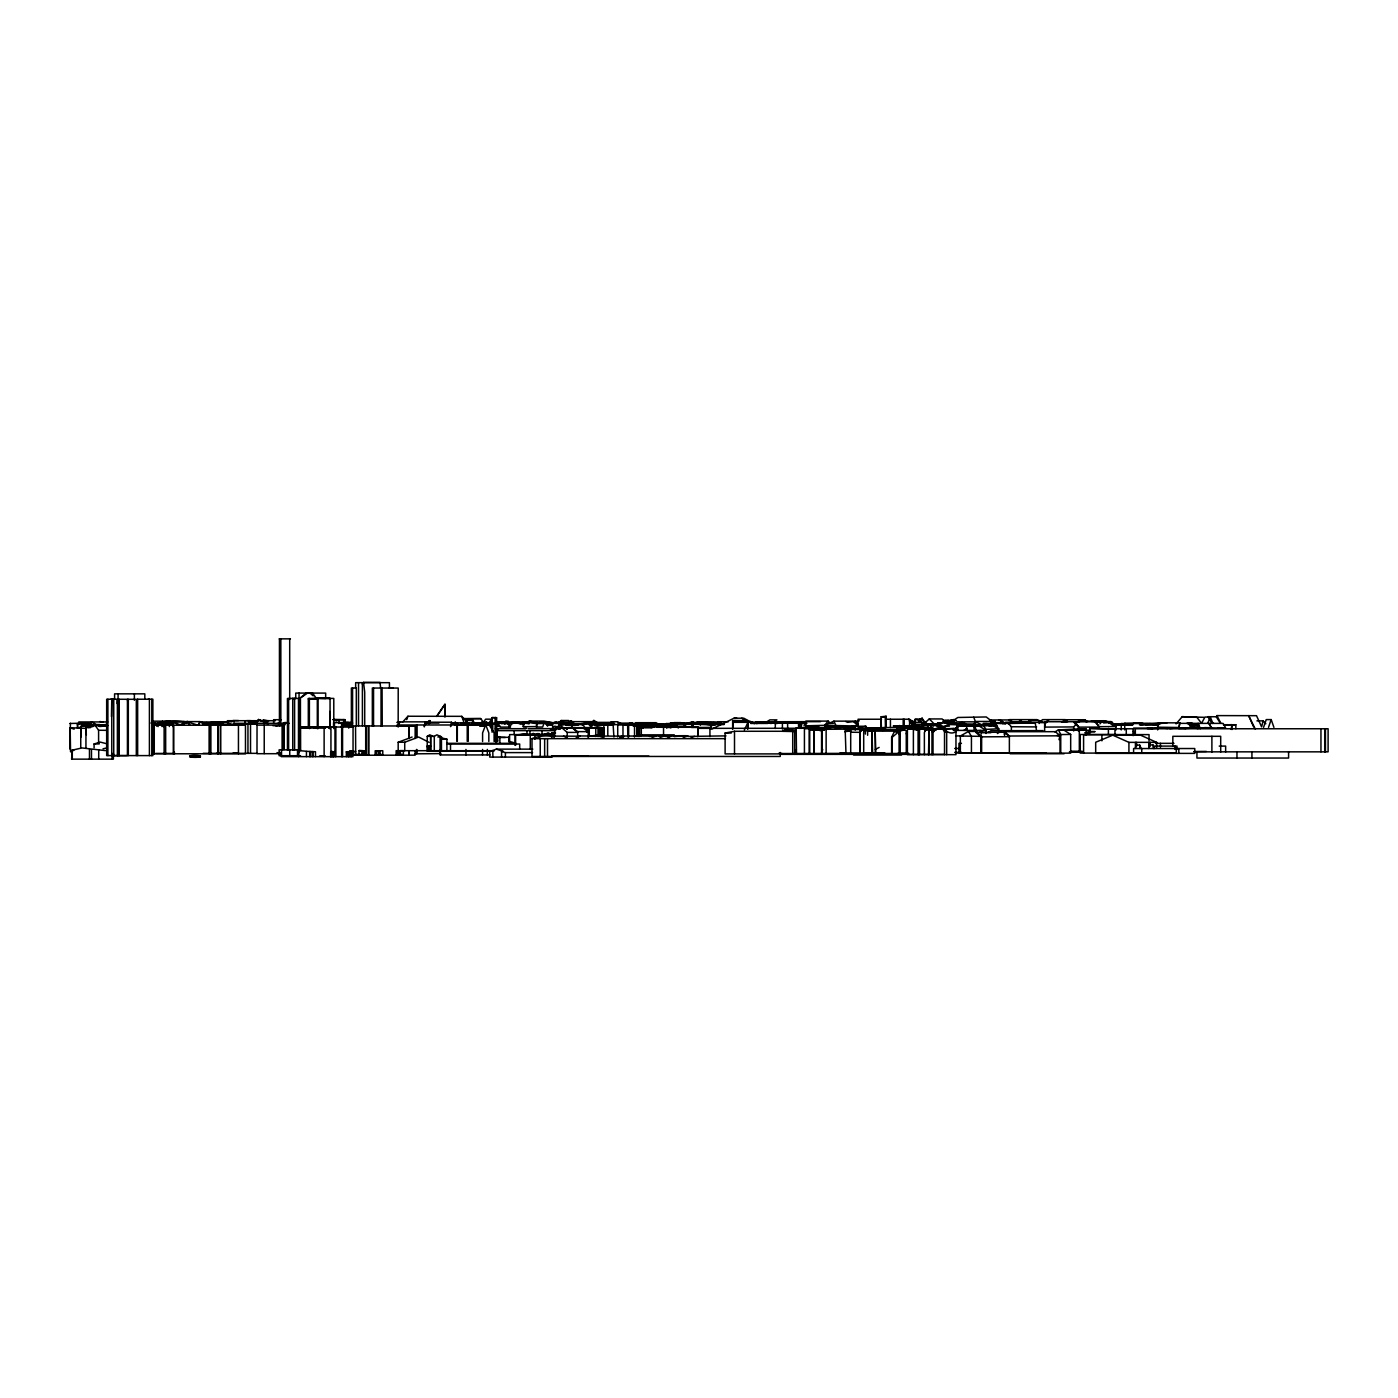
<?xml version="1.0" encoding="UTF-8"?>
<svg xmlns="http://www.w3.org/2000/svg" width="1398" height="1398" viewBox="0 0 1398 1398"><rect width="100%" height="100%" fill="white"/><g stroke="black" fill="none" stroke-linecap="round" stroke-linejoin="round"><path stroke-width="1.5" d="M594.01 727.607L597.383 726.68L603.814 728.061L603.831 736.589L603.849 724.95L590.043 724.898L606.103 723.081L613.11 724.618L633.469 724.566L624.591 724.723M613.914 737.008L613.11 724.618M787.581 722.539L787.651 728.358M885.843 727.537L885.913 719.236L885.913 727.537M886.227 719.236L886.14 727.537L886.227 716.3L885.126 716.44A9.681 1.153 -11.7 0 1 884.078 716.458L881.107 716.807L881.107 729.599M111.473 716.597L111.77 699.28L111.77 755.602M924.375 754.658L924.375 732.465L926.07 729.406L931.977 730.14L931.959 754.658M946.988 729.197L940.103 724.601L933.567 725.492M117.17 703.613L117.38 699.28L106.667 699.245L106.667 755.602L152.871 755.602L152.871 699.227L137.301 699.227M1198.733 726.156L1194.399 727.484L1194.643 724.147L1198.453 723.465L1200.27 728.673M552.629 724.723L547.597 724.688L547.597 726.156L545.936 723.185L543.962 723.448L542.669 726.995L536.465 727.03L536.849 722.399L522.625 722.382L529.021 723.587M1194.678 724.181L1194.399 725.894C1187.618 727.974 1188.754 721.927 1194.696 724.059C1196.601 725.143 1193.21 723.657 1194.399 727.484M924.899 731.241L926.07 729.406M926.961 727.537L929.53 724.671L938.687 726.121L940.103 724.601M536.465 727.03L536.902 723.448L545.936 723.185M795.182 749.59L794.693 753.539L794.693 731.818L796.178 728.148L806.157 728.166M1178.986 728.218L1179.632 723.36L1223.093 723.395L1225.574 727.711M658.58 725.23L656.344 723.762L667.248 724.741L666.776 728.148L666.776 725.352M826.987 727.921L828.682 727.327M424.293 726.908L425.202 722.224L451.379 722.224L453.966 723.884M451.379 722.224L450.54 726.611L452.061 722.888L482.607 722.888L490.715 724.741M929.74 725.003L917.665 726.943L917.14 724.636L932.623 724.671M261.304 720.774L258.543 719.498L255.799 723.517L258.647 719.498L268.416 724.007L263.278 721.665M942.671 726.75L949.679 724.548L976.783 725.405M398.168 727.047L399.269 722.277M1231.044 729.197L1231.935 725.265L1235.849 724.741L1235.849 728.742M906.306 733.845L906.708 732.237L906.708 753.47L863.702 753.47L863.702 729.739M424.293 726.313L425.429 721.857L429.099 723.64L429.902 720.599L429.902 723.063M915.043 719.184L915.043 721.298L915.043 719.62L916.861 718.904L921.02 719.428M1058.985 739.682L1060.016 735.82L1055.385 731.678L1004.568 731.678L1009.373 736.012L1060.016 735.82L1060.016 753.138M657.147 725.073L657.532 723.64L656.256 723.727L656.658 724.828M536.465 726.593L523.271 726.715L524.495 722.399M822.688 749.433L821.552 753.365L821.605 727.921M933.27 726.034L933.672 724.671M471.65 724.461L472.996 720.442L466.792 720.442L465.814 723.325M1268.51 727.379L1271.184 719.586L1266.239 719.586L1263.565 727.344M691.853 727.467L693.688 724.147L715.304 724.793L712.194 724.147L711.058 727.414L691.853 727.467L691.853 724.339L685.754 724.286L683.185 727.047M1043.03 730.63L990.92 730.682L988.788 732.133M406.731 719.655L407.936 716.248L461.794 716.335L468.138 723.378M1256.924 720.879L1263.128 720.879L1261.608 726.873L1256.505 715.689L1216.959 715.601L1216.33 716.877L1219.965 722.626M209.84 723.832L210.277 722.626L218.245 722.556M897.97 727.781L903.265 727.764M494.106 741.499L494.106 732.919L489.143 724.793L485.7 724.723L482.59 732.919L482.59 741.499M263.086 720.704L268.626 720.704M198.533 725.178L199.739 722.137L217.948 722.329M1207.837 723.081L1210.284 717.052L1204.954 717.052L1201.581 723.273L1196.863 717.314L1182.236 716.667L1176.085 723.902M485.333 725.02L486.609 721.997L481.751 721.892M804.532 724.269L805.877 721.106L828.193 721.106L830.587 723.413M198.533 725.108L200.036 721.613L203.409 723.308M504.643 723.989L505.884 721.281L508.225 721.211L508.225 724.216M82.08 725.579L80.752 728.306L81.241 736.868M1255.387 729.214L1248.624 715.601L1253.604 726.873M744.313 730.018L748.07 722.329M891.627 753.47L891.627 737.183L894.213 731.94L898.477 731.94L900.207 736.344M1066.814 719.743L1085.302 719.743L1083.765 720.844M923.239 720.879L922.138 717.821L919.185 720.879L921.02 720.879L915.533 719.428M86.344 734.789L85.942 728.375L87.462 725.579L88.301 727.554L90.276 727.711M693.425 724.601L691.853 724.339M362.397 684.391L363.567 682.381L380.029 682.381L380.64 688.043M289.019 723.465L285.804 722.626L284.843 724.286L284.843 722.626M179.643 725.125L181.443 725.125M860.137 732.342L861.902 729.529L865.117 729.826M854.894 728.166L857.184 724.548L853.549 728.236M679.83 736.064L674.151 736.554M687.711 736.414L725.999 735.89M671.547 736.064L668.017 737.567M436.753 716.458L445.053 704.243L445.053 716.667M488.129 724.181L491.572 719.166L485.648 719.166L482.45 723.762M436.7 716.143L444.896 704.277L444.896 716.912M202.867 723.972L206.887 722.556M1089.916 731.329L1089.007 731.626L1094.826 731.626L1089.706 731.626L1089.706 728.428L1114.975 729.04L1114.975 735.47M859.77 752.928L859.77 732.342L861.745 729.739M824.645 729.948L824.645 725.282L828.193 721.106M1099.946 723.919L1102.043 721.333L1090.982 721.333M427.858 723.063L429.902 720.599M508.855 727.414L513.153 722.434L529.318 723.587M426.442 723.64L429.099 720.599M402.799 721.927L407.936 716.248M974.109 723.64L976.119 721.455L995.114 721.455L995.935 723.972M993.087 723.657L995.114 721.455M1044.918 723.78L1048.797 719.62L1045.791 722.539L1039.168 722.521L1039.168 723.535M946.673 754.658L946.673 732.045L944.506 728.603L934.283 729.109L931.959 731.591L933.829 731.731M1073.681 726.925L1075.726 724.758L1073.647 721.735L1045.529 721.735L1044.638 727.1L1073.681 726.925L1073.681 731.014M566.644 729.337L568.2 727.694L572.149 727.659L577.671 731.626L588.191 731.661L588.191 737.707M79.249 728.043L81.626 725.579L92.198 725.579M209.123 723.832L210.277 722.626M620.135 737.41L623.77 736.012L655.819 736.152L649.528 736.501M711.932 729.074L734.02 718.222L743.806 718.188L753.12 723.343M526.994 723.238L529.195 721.106L543.944 721.106L554.831 723.203L556.159 722.119L573.652 722.137L570.943 723.343L554.622 723.343L554.831 722.294L552.35 723.203M558.414 723.115L561.175 720.512L568.567 720.512L574.997 725.178M824.138 728.026L826.847 726.873L827.808 727.851M1147.531 728.445L1152.406 728.445L1146.919 728.445M924.812 722.993L929.268 718.939L942.13 718.939L946.498 723.36M588.191 731.661L582.616 727.659L557.802 727.781L554.622 730.682L554.622 736.606M566.644 729.232L568.235 727.781L572.464 727.939L577.671 732.395L567.204 732.395L562.013 727.939L557.802 727.781M336.638 720.302L339.277 720.302M307.56 693.041L299.05 698.983L306.197 693.041L312.54 693.006L316.42 698.528L315.092 698.581M1197.352 724.181L1188.999 723.448L1196.636 724.531M891.959 753.47L891.959 737.462L898.477 731.94M1039.168 722.521L1042.593 719.638L1065.119 719.62L1067.757 721.683M77.729 728.271L77.502 724.112L85.54 724.147L86.903 722.993L88.458 726.383M654.421 726.89L656.745 724.933L672.508 724.391M796.039 730.263L784.994 729.319L782.478 731.294L794.693 731.538M501.707 723.745L504.119 721.857M1062.532 721.63L1065.119 719.62M589.467 723.657L593.87 720.442L598.746 723.482M570.594 728.061L572.236 726.89M975.787 726.191L996.704 725.387L998.871 729.406M992.231 721.56L986.237 716.964L957.892 717.471L947.896 723.919M338.596 723.482L339.871 722.609M486.294 726.226L479.724 726.261M997.368 733.548L1001.65 730.647M662.53 724.793L668.891 724.356L671.32 722.818M822.076 728.585L821.133 729.074M963.729 730.403L966.962 728.865L966.07 724.339M964.62 730.403L966.962 728.865M822.094 728.568L826.585 728.463M919.797 728.026L924.393 725.038M953.209 729.319L957.647 727.065L957.385 724.95L958.102 730.403M911.776 728.096L917.14 724.636M954.205 729.284L957.647 727.065M774.09 721.63L776.904 719.865L769.896 719.865L765.737 722.486M283.043 729.144L282.746 723.308L285.804 722.626M328.967 698.353L330.05 698.511L326.887 697.934M822.024 729.424L825.187 727.502L845.108 727.502L845.965 753.365L782.478 753.539M1054.913 731.993L1058.408 729.843L1086.263 729.109L1086.263 735.156M809.739 753.365L809.739 730.175L811.731 728.952L813.811 730.193M430.654 750.988L430.654 736.362L434.289 736.362L436.875 734.806L441.453 736.868L441.453 750.988M427.229 746.812L427.229 736.362L429.798 734.806L433.048 736.344M589.309 723.185L591.948 721.648L570.209 721.648M981.641 753.138L981.641 736.379L976.049 731.434L968.499 731.434L960.356 736.012L960.356 753.138L1070.676 753.138L1070.676 734.439L1063.511 729.843M536.308 734.666L538.335 733.548L540.432 734.649M578.335 724.566L587.999 722.416L595.146 722.416L597.523 725.597M535.032 734.824L537.374 733.548L539.488 734.649M154.916 725.23L158.114 723.535M875.305 749.433L879.15 747.423M645.684 724.968L643.202 726.261L643.202 724.828L634.308 726.016M206.292 725.143L211.954 722.242L226.563 722.207L231.264 724.618M530.925 734.527L533.285 733.338L535.556 734.527M552.874 727.012L561.035 726.051L563.848 727.956M623.613 736.169L580.013 735.96L576.116 737.829M578.947 736.484L580.013 735.96M660.974 724.985L658.248 724.042L667.982 724.776L648.445 724.286L643.063 725.981L646.575 726.278L645.422 725.02L645.561 726.558M327.045 726.943L324.126 728.148L300.605 727.921L313.309 726.96M833.924 721.141L824.645 725.282L858.162 726.051L853.164 721.141L833.924 721.141L836.109 725.946M944.349 729.197L953.943 728.533L955.97 731.783L955.97 754.658L907.407 754.658L907.407 728.585L919.535 729.861L919.535 754.658M934.406 731.119L934.406 729.354C944.681 723.168 945.817 737.043 955.97 731.783M113.395 753.382L113.395 759.149L71.595 759.149L72.294 750.149L81.975 747.947L105.409 750.604M275.913 725.999L278.167 725.614M69.9 749.048L70.424 723.273M1156.618 747.878L1156.618 742.355L1140.523 735.173L1112.808 735.173L1095.683 742.251L1095.683 753.382L1194.766 753.382L1194.766 748.524L1133.603 748.542L1133.603 753.382M154.619 724.339C167.987 719.044 184.047 719.953 197.38 725.125M952.982 723.517L957.211 721.84L975.821 721.84M883.064 716.859L883.309 716.842A9.856 0.996 -10.8 0 0 884.672 716.685L886.227 716.3M69.9 723.482L78.096 723.273M532.83 749.136L496.36 749.136L489.719 751.652L489.719 757.087L552.105 757.087M298.508 756.633L299.329 750.272L299.329 751.74M398.185 750.761L398.185 742.251L412.095 737.026M398.185 742.251L404.721 742.251L418.631 737.026L429.099 742.373M523.848 734.666L528.671 734.544M527.588 733.95L520.528 734.649M522.433 734.841L524.25 734.666M516.788 734.894L524.25 734.16M603.814 724.968L613.914 724.706M99.468 726.506L107.384 725.859M814.265 730.001L821.919 729.179M106.335 725.737L105.566 725.492M330.662 755.654L335.275 755.654L335.275 751.617L330.662 752.037L333.44 751.74L333.44 756.668M867.634 735.278L867.634 731.154L900.207 731.137L904.558 729.634L906.306 731.067L906.306 753.47M1117.107 725.055L1121.371 723.587M1188.003 723.308L1192.424 723.378M1186.78 723.308L1191.183 723.378M780.241 752.491L780.241 756.458L532.009 756.458L532.009 738.651C538.912 736.012 547.107 734.876 554.22 737.165M683.22 737.532L686.505 736.414M691.066 737.515L694.404 736.379M652.115 737.393L655.819 736.152M660.206 737.358L664.015 736.064L688.026 735.925M1192.179 725.038L1194.993 724.077L1194.993 725.614M587.789 736.431L596.911 735.208L603.936 737.585M640.861 724.811L662.792 724.776M178.961 725.125L188.048 722.329L187.227 721.281M179.433 725.125L188.048 722.329M986.289 724.898L992.056 723.046L985.782 724.863M102.194 725.492L105.479 724.444M1108.527 723.325L1112.022 722.207L1116.023 726.541L1099.23 726.68L1095.088 722.207L1112.022 722.207M359.006 755.165L359.006 750.586L363.864 750.761L363.864 755.165M542.843 734.806L548.068 733.216L552.21 734.474M673.923 722.993L681.979 722.783L686.156 724.758L678.292 724.846L673.941 722.783L665.431 724.461L670.463 724.426M94.085 747.825L94.085 743.946L100.324 742.111L106.825 743.753L106.825 747.703M594.43 724.723L604.792 724.059M542.843 734.649L547.999 733.303L552.21 734.195M637.051 736.501L637.069 727.974L645.596 727.589M504.678 721.892L495.189 723.115M547.439 724.653L552.629 723.343L552.629 729.791M711.145 722.591L708.751 723.185L714.133 722.591L714.972 723.5M864.89 730.612L876.371 729.651M876.371 729.337L871.548 730.525L877.629 729.861L860.224 729.826L860.137 752.928M637.488 734.369L637.051 727.991L639.62 727.904L639.62 736.431M597.767 723.657L611.905 723.15M953.82 719.516L949.924 720.442L956.424 720.442M400.09 750.674L403.393 750.621L403.393 754.326L399.461 754.326M1008.412 723.395L1011.872 722.609M1092.607 721.141L1103.581 720.721L1110.781 723.675L1110.781 721.595M103.015 748.804L106.772 747.947M642.398 727.834L647.571 726.628L651.381 727.502M835.113 727.764L852.693 726.611L854.475 729.494M847.415 727.834L852.693 726.611M1004.795 723.605L1011.96 721.997L1030.798 721.997M503.315 723.29L515.233 722.399L507.614 723.482M848.534 722.224L859.281 720.791M847.136 727.642L853.374 726.261L865.904 726.261L867.459 729.179M858.721 727.851L865.904 726.261M505.29 737.497L497.216 737.323L497.985 741.027M85.942 747.615L85.942 727.554L95.256 725.545L107.873 725.545M561.612 724.479L564.39 723.902M632.211 724.846L642.189 724.374M569.056 723.902L561.786 724.479M677.838 723.605L681.979 722.783M1125.39 723.43L1119.781 724.531L1126.054 724.566M590.41 726.278L588.174 723.605L581.708 723.605L572.236 725.44L572.236 727.624M582.442 724.706L588.174 723.605M78.917 723.849L77.502 724.112L78.917 722.993L91.132 722.993M519.741 723.64L527.955 722.067L520.633 723.465M511.214 723.482L518.588 722.084M589.03 723.587L595.146 722.416M725.108 733.024L734.509 731.276L792.718 731.276L792.718 753.906L725.108 753.906L725.108 733.024L731.224 733.041M873.016 728.201L874.397 728.043M774.632 723.395L776.257 723.552M944.856 722.556L949.102 721.805M805.056 723.028L804.427 723.098M844.969 729.005L879.587 728.218M259.172 720.704L263.593 720.547L262.562 720.704M844.776 731.731L850.7 730.857L850.7 752.928M333.213 719.778L336.743 720.914M332.165 752.037L335.275 751.617M349.64 751.617L348.102 751.809L353.03 751.617L353.03 755.304M885.231 716.632L885.423 727.152M916.511 729.127L953.943 728.533M1166.089 727.781L1202.472 728.096L1196.81 728.096M1119.781 724.968L1125.39 724.251L1111.358 724.251M877.629 729.861L883.711 729.109M938.338 729.127L943.143 729.214M1121.406 724.863L1130.545 723.762L1112.738 724.094M751.268 723.325L755.759 722.818L751.774 722.818M691.049 722.259L686.82 723.395L693.81 722.067L691.713 722.067M1121.493 724.915L1128.169 724.199M1146.133 724.199L1139.475 724.915M1169.794 728.655L1176.4 727.974L1161.354 727.851L1167.714 728.533M1151.41 728.655L1162.891 727.974M989.102 726.121L996.704 725.387M1141.17 723.814L1161.651 723.238L1158.715 723.535M1060.925 729.773L1086.263 729.109M1178.584 728.568L1203.765 727.921L1197.055 728.568M629.222 723.395L632.42 723.098L633.329 725.055M847.642 728.812L844.375 728.742M701.01 723.448L707.51 722.888M715.968 723.5L721.683 722.888L706.042 722.941L720.652 723.325M917.088 725.475L893.235 726.034L918.451 725.807M995.673 723.797L989.522 719.987L1009.793 719.935L1013.27 722.521M1008.762 720.022L1009.793 719.935M954.257 721.316L942.794 721.56M623.473 724.811L634.028 723.989L628.034 724.479M620.922 736.431L623.106 736.257M828.734 723.378L832.125 723.115M480.702 718.589L463.297 718.677L480.702 718.589L484.407 723.64M1213.481 723.255L1211.961 723.36L1207.977 716.702L1217.256 716.755M661.167 724.88L651.398 725.597L655.243 726.244M691.049 723.203L698.126 722.679L700.52 725.055M668.856 725.632L676.58 725.055L678.292 728.009M634.937 725.16L634.937 723.954L628.034 724.339M953.174 723.5L956.407 723.273M1058.653 734.597L1070.676 734.439M634.308 725.492L639.358 725.16M1159.396 723.727L1157.439 723.78L1157.439 725.405M594.29 724.251L603.639 723.675M837.35 726.977L838.922 726.873L825.274 726.977M1103.476 722.731L1107.321 722.486L1103.284 722.486M510.392 723.482L517.557 723.046M799.936 728.498L799.936 722.347L801.473 722.259L801.473 728.428M805.912 728.428L805.912 722.259L799.936 722.347M510.829 723.308L515.425 723.046M484.302 723.71L488.444 723.482L490.908 726.069M668.104 724.566L665.902 724.671L666.147 723.535L672.665 723.535M983.406 725.387L985.974 729.406L998.871 728.742M1140.523 724.898L1158.75 724.601M527.588 734.562L525.753 734.649L530.122 734.527M870.115 728.306L877.228 728.026M901.046 727.799L932.798 727.554L929.862 727.659M437.854 737.008L441.453 736.868M551.441 736.099L579.471 736.204M674.518 723.238L684.845 722.993M682.364 723.238L698.126 722.679M1036.617 731.032L1035.236 722.993L982.986 723.57L987.128 723.57M940.714 726.838L944.803 726.75M556.701 728.568L528.287 728.725M342.65 724.985L342.65 722.626L344.659 724.042L350.234 723.919L350.234 724.985M771.958 721.945L755.392 721.997M801.141 723.465L805.091 723.378M1007.643 723.482L1035.219 722.993M945.258 726.226L949.469 726.139M1124.429 723.465L1133.131 723.29M1139.055 723.465L1148.3 723.675M1123.52 724.112L1111.794 724.269M999.85 723.448C1009.775 723.168 1021.693 723.22 1011.68 723.168L1002.925 723.185M1189.121 724.181L1194.993 724.077M282.746 723.308L288.722 723.22M252.409 721.77L254.89 721.735M934.406 729.354L936.188 729.319M524.547 728.341L526.679 728.323M1113.14 723.954L1111.462 723.972L1125.477 723.867M826.131 728.935L823.195 728.97L825.834 728.393L823.195 727.607L817.148 727.607M981.641 736.379L960.356 736.012L961.457 735.995M309.867 693.024L313.169 695.837M291.99 698.476L295.747 698.441L295.747 693.076L325.664 693.093L325.664 698.511L317.661 698.336L330.05 698.511M396.665 726.261L413.196 726.261M407.692 726.191L415.293 726.261M803.745 727.921L825.554 727.921L807.555 727.869L811.102 729.406L811.102 727.746L822.758 728.9M825.187 727.502L826.131 729.302L845.965 729.127M847.52 730.892L850.7 730.857L845.615 729.581M867.634 731.154L874.764 731.102M1151.725 724.094L1146.29 724.112L1166.806 723.081M344.327 722.364L350.811 722.329M163.479 726.541L163.479 723.57L163.251 726.541M1028.911 720.494L1037.945 720.442M529.195 721.106L540.449 723.255L554.831 723.203M771.312 723.5L767.537 723.011L769.04 723.308M627.807 736.973L627.632 724.514L633.469 724.479L630.69 723.622L630.69 724.618M665.431 724.461L667.982 724.846L665.011 724.758M550.13 728.865L557.016 728.847M551.686 737.165L551.686 733.006L555.548 732.989M678.502 735.732L686.261 735.697M659.279 736.449L664.015 736.047L655.732 736.012M980.802 736.851L1009.373 736.694L1004.498 732.272L975.752 732.272L980.4 736.484M189.604 755.706L198.603 755.654L200.368 755.881L200.368 757.017C186.476 758.572 186.388 753.994 200.368 755.881M189.604 756.825L200.368 757.017M513.153 722.434L523.935 724.391M348.714 728.148L348.714 727.1L353.047 727.082L353.047 750.569M803.867 725.842L827.476 725.282L825.012 725.282M637.051 727.974L638.676 727.974M545.325 734.527L553.748 733.933M494.822 736.729L499.872 736.711L499.872 742.53M110.826 699.245L114.584 699.245L114.584 693.845L144.815 693.845L144.815 699.192M225.218 725.16L219.556 722.294L211.954 722.242M773.234 723.098L777.725 723.413M580.974 724.374L584.347 724.356M577.147 724.409L584.189 724.444M99.677 725.894L103.4 725.894L99.468 724.514L90.486 724.514L90.486 727.222L81.626 725.579M642.049 724.776L671.791 724.723M1141.17 724.251L1145.014 724.077L1141.03 722.818L1133.603 722.766L1133.603 723.657M973.2 724.933L992.073 724.636L998.504 729.127M643.063 725.981L646.191 725.02L627.632 724.514M1158.558 724.653L1145.644 724.671L1149.471 723.64L1155.447 724.968M823.509 730.193L813.811 728.83L813.811 753.365M94.085 743.946L99.258 743.928M501.567 757.087L501.567 751.373L503.28 751.373L496.36 749.136M501.567 751.373L505.394 752.613L532.551 752.596M279.251 638.851L290.435 638.851M389.43 687.868L393.1 688.061M317.661 698.336L333.79 698.423L333.79 728.638M316.42 698.983L308.311 698.983L316.42 698.423M118.079 699.262L136.322 699.315L136.322 755.602M1182.236 716.667L1203.87 717.314M495.119 740.975L495.119 717.628L496.168 717.628L496.098 742.653M496.622 741.027L496.622 717.803L492.148 717.611L496.098 717.611M734.02 718.222L736.816 718.222M334.174 719.638L333.213 719.498L345.184 719.69L345.184 723.168M881.544 719.236L858.075 719.236L858.075 727.537M885.633 719.236L909.609 719.236L909.609 727.309M281.225 719.708L273.641 719.708L273.641 723.22M333.213 719.638L345.184 719.69M246.747 720.634L250.609 720.634M943.528 720.285L948.735 720.285M232.977 720.512L238.499 720.547M945.118 720.634L946.656 720.634M227.315 720.704L258.665 720.704M261.059 720.704L275.389 720.704M570.943 723.78L566.33 723.78L576.92 724.846L570.943 723.78L571.205 720.721L574.613 724.409M152.347 721.176L170.172 721.176M954.362 721.141L943.79 721.141L946.568 723.71M1078.207 721.141L1106.797 721.141M749.625 721.473L750.813 721.473M908.613 719.184L914.956 722.312L921.334 722.277L919.185 721.298L921.02 721.298L919.185 721.228L919.185 719.551M1086.211 721.455L1087.924 721.455M183.138 721.613L200.036 721.613M217.581 721.787L231.981 721.787M455.241 721.787L455.993 723.535M717.733 721.735L728.428 721.735M769.18 721.752L820.434 721.648M845.79 721.525L847.695 722.416M1099.544 722.364L1096.049 720.721L1092.607 721.351L1111.113 721.595M78.777 721.945L107.698 721.945M165.226 722.067L186.528 722.067M425.429 721.857L399.251 721.857L398.168 726.139L415.643 726.261M496.342 721.892L536.64 721.857M747.493 721.997L752.718 721.997M1038.522 721.892L1042.454 721.892M1061.414 721.962L1066.639 721.962M1073.996 721.927L1079.553 721.927M1105.032 721.997L1102.043 721.333M396.822 722.382L400.649 722.382M540.449 722.172L561.786 723.098L540.449 722.172L540.449 723.255M596.212 722.382L610.629 722.382M717.786 722.137L696.99 722.137L717.943 722.626M733.024 722.329L805.912 722.259M1005.477 722.364L1046.84 722.364M200.963 722.556L216.935 722.451M287.866 722.626L284.248 722.626L284.248 749.52M350.234 723.919L348.521 722.626L333.563 722.609L333.563 726.75M348.521 722.626L342.038 722.626L342.038 724.985M635.461 722.696L655.994 722.696L659.227 724.828M673.923 722.609L680.791 722.609M994.957 722.679L1012.764 722.556M495.172 722.871L507.317 722.871L510.462 727.082L500.169 727.082M540.082 722.976L542.144 722.976M672.508 722.871L673.644 722.871M150.949 723.028L155.091 723.028L156.786 726.226M352.628 723.063L339.032 723.168L339.032 719.778M424.992 723.046L438.972 723.063M472.996 723.203L491.834 723.203M495.574 723.081L517.679 723.028M617.899 723.15L632.42 723.098M759.621 723.255L806.611 723.028M909.609 723.115L912.212 723.115M949.12 723.011L954.712 723.011M994.852 723.098L1003.257 723.098M86.554 723.413L90.748 723.413M152.102 723.325L163.479 723.57M179.888 724.706L175.921 723.098L163.793 723.22L162.43 721.193M203.654 723.343L218.333 723.343M235.301 723.325L280.998 723.325M455.835 723.395L457.74 723.395M472.087 723.395L505.062 723.325M536.902 723.448L543.962 723.448M602.835 723.29L606.19 723.29M750.656 723.43L767.729 723.43M806.751 723.395L768.655 723.011M829.276 723.36L833.435 723.36M1160.637 723.535L1121.248 723.535L1121.248 729.931M153.745 723.605L161.906 723.814L161.906 726.541M168.896 723.692L172.828 723.814L172.828 726.541M596.125 723.675L604.146 723.657M1144.682 723.675L1150.973 723.675M483.76 723.937L497.461 723.482L500.169 726.296L496.465 726.209M579.506 723.937L559.148 724.583L577.793 724.496M623.473 724.059L634.937 723.954M693.688 724.147L712.194 724.147M719.76 723.919L724.077 723.919M203.147 724.216L257.04 724.216L256.987 753.697L281.068 753.697M545.954 724.304L552.315 725.09M571.59 724.356L583.595 724.374M685.754 724.286L709.066 724.339L702.39 724.286M912.178 724.444L937.988 724.234L921.684 723.413L936.992 724.234M1188.283 724.391L1196.636 724.409M594.325 724.636L604.303 724.636M627.807 724.636L617.724 724.636L617.724 736.973M655.662 724.671L672.054 724.479M709.502 724.566L724.094 724.566M911.793 724.479L916.109 724.479L912.212 723.552M1111.655 724.706L1124.621 724.741L1119.728 724.706M1189.873 724.653L1198.401 724.566M100.009 724.985L106.44 724.985M233.606 724.828L238.621 724.828M341.252 724.985L351.055 724.985M397.032 724.985L492.743 724.985L492.743 731.119M578.615 724.688L566.015 725.317L575.417 725.44M911.706 724.828L919.727 724.828M256.987 725.125L284.843 725.073M454.874 725.055L485.98 725.055M633.137 725.178L658.248 725.178M676.58 725.055L669.31 725.055L670.883 727.764M633.364 725.352L667.999 725.597L667.999 727.414L670.883 727.589L668.698 724.304M982.986 725.335L976.905 722.469L972.833 724.042L958.224 723.867L961.876 722.469L965.144 723.465M272.907 725.667L279.757 725.667M642.905 725.789L654.579 725.894L643.132 725.807M98.297 726.104L106.51 725.859M344.205 725.964L415.154 725.964L415.154 738.476M962.453 725.999L970.422 725.999M957.892 726.261L978.268 726.261M86.728 727.24L92.984 726.558M310.391 728.148L310.391 726.943L330.942 726.943L330.942 756.668M805.912 726.645L818.826 726.645M299.242 726.943L307.49 726.943L307.49 728.148M315.564 726.96L353.047 727.082M303.069 726.943L300.57 726.943L300.605 750.569M650.717 727.275L654.351 727.275M656.955 727.275L694.055 727.275M831.705 727.309L829.276 727.781M902.06 727.554L882.872 727.554L882.872 730.49M1204.587 727.589L1224.945 728.218L1217.606 727.729M70.547 751.879L70.162 727.694L85.942 728.375M919.535 727.886L901.291 727.781L902.06 729.913M557.086 728.061L603.849 728.148M826.358 728.131L804.427 728.131L804.427 753.539M865.327 728.201L885.144 728.078M1158.767 728.061L1133.638 728.061L1133.638 734.177M826.358 728.236L697.759 728.358L697.759 736.746M880.915 728.201L869.608 728.201M901.291 728.236L904.89 728.236M1107.531 728.777L1133.166 728.777L1133.166 735.663M813.811 728.83L821.15 730.77M884.864 728.952L860.224 729.826L869.94 729.337M1114.975 729.04L1089.706 728.428M845.441 729.249L866.218 728.515L867.442 730.577M934.283 729.109L936.31 729.109M861.902 729.529L847.765 729.529L850.753 729.826M879.307 729.634L904.558 729.634M787.511 730.175L784.994 729.319M809.739 730.175L823.492 729.249L821.552 728.113M1060.628 730.245L1090.021 730.245M874.012 730.49L865.379 730.49L865.379 734.072M953.331 730.403L985.974 730.403L977.15 724.723M555.583 730.647L497.059 730.647L497.059 736.676M1086.054 732.29L1089.916 732.29M1085.704 732.587L1089.916 732.482M982.165 732.709L990.885 732.709M1084.726 732.797L1090.44 732.797M553.748 734.509L509.588 734.614L509.588 742.653M638.502 734.841L674.29 734.841M552.612 735.243L515.041 735.243L515.041 745.379M955.62 735.907L963.327 735.907M665.85 736.501L669.397 736.501M619.768 736.816L623.683 736.816M497.216 737.323L508.82 737.323M497.408 737.323L500.274 737.323L497.216 736.729L497.216 741.639M532.009 738.651L725.475 738.651M441.453 739.175L446.906 739.175L446.906 751.058M1136.539 742.355L1156.618 742.355M446.906 743.317L515.984 743.334L509.029 741.272M961.457 743.334L958.976 743.334L958.976 752.683L961.457 752.683M1155.499 743.334L1173.97 743.334M446.906 744.033L519.689 744.033L519.689 749.311M430.654 746.078L427.072 746.078L427.072 750.988L494.053 751.058M1154.608 746.095L1176.959 746.095L1176.959 749.415M1219.213 746.095L1225.644 746.095L1225.644 752.072M954.729 748.472L959.43 748.472M300.535 749.852L279.111 749.852L279.111 755.706L300.535 755.706M492.812 750.464L492.882 757.087M360.789 750.796L365.804 750.796L365.804 754.658L360.789 754.658M492.236 750.709L396.141 750.691L396.141 755.165M1071.148 751.303L1082.262 751.303M1193.979 751.512L1206.369 751.425M346.372 756.668L346.372 751.722L355.704 751.6L349.64 751.058L353.03 751.617M1069.732 751.652L1081.44 751.67M1069.47 751.879L1082.332 751.879M1194.014 751.844L1328.1 751.844L1328.1 728.76L1135.333 728.76L1135.333 735.051M954.729 752.369L961.422 752.369M1069.557 752.194L1081.965 752.194M840.006 752.928L884.864 752.928M955.62 752.875L1046.019 752.875M216.463 753.225L220.395 753.225M233.134 752.998L237.87 752.998M778.913 753.225L781.779 753.225M897.953 753.242L908.77 753.242M1175.91 753.085L1080.2 753.085L1080.2 734.492L1149.051 734.614L1149.051 740.765M155.632 753.417L175.1 753.417M203.147 753.347L257.04 753.347M151.823 753.767L245.471 753.819L245.471 725.23L154.269 725.23L154.269 753.819M414.612 753.837L440.789 753.592M1010.107 753.732L1064.14 753.732M823.405 754.081L867.442 754.081M352.873 754.413L366.486 754.413M378.806 754.431L382.772 754.431L382.772 750.743L375.171 750.778L375.171 755.165M780.346 754.343L944.244 754.343M489.982 754.937L440.09 754.937L440.108 736.396M853.549 754.972L901.588 754.972M349.64 755.269L415.154 755.165L415.154 750.988M112.294 755.619L126.641 755.619M320.194 755.864L325.297 755.864M551.686 755.881L588.191 755.881M568.986 756.178L648.917 756.178M319.495 756.266L324.388 756.266M281.208 756.633L353.047 756.668M991.619 723.448L997.036 723.448M552.35 722.906L556.159 722.119M573.652 723.832L584.521 723.849M1223.39 724.723L1235.849 724.741M981.413 724.741L986.743 724.758M283.462 724.688L280.072 725.073M658.79 726.139L633.189 726.104M303.978 726.943L306.214 726.943M310.391 726.943L317.538 726.943M320.194 726.96L321.889 726.96M327.132 726.977L329.386 726.977L329.386 728.148M332.165 726.96L328.565 726.977L328.565 728.148M299.469 726.943L301.618 726.943L301.618 728.148M865.834 727.886L885.109 727.921M88.301 727.554L85.942 727.554M495.608 728.673L525.526 728.707M1112.808 735.173L1128.92 742.355L1135.456 742.373M298.508 750.569L310.408 751.6L310.408 756.633M263.418 719.883L268.626 720.949M1189.576 724.409L1197.841 724.444M249.508 721.945L257.582 721.962M598.449 724.653L613.145 724.706M495.381 728.865L498.125 728.882M427.229 736.344L430.654 736.344L430.654 750.988L428.539 746.078L428.539 750.988M1141.152 748.542L1139.72 745.117L1135.98 745.117L1135.438 748.437L1135.438 742.355L1136.539 742.355L1136.539 746.41M359.006 750.586L363.864 750.761M552.874 723.343L559.148 723.36M148.205 699.227L149.079 699.227M994.065 723.395L1000.863 723.22M1129.741 724.811L1132.922 724.828L1118.47 724.828M1112.686 724.741L1130.196 724.811M932.623 724.653L937.097 724.671L940.365 726.768M324.249 726.977L324.406 728.148M558.029 728.847L560.511 728.865M1154.731 748.542L1152.966 744.942L1149.453 744.907L1148.772 748.489L1148.772 742.355M71.595 750.464L73.779 750.481M1007.958 722.993L1011.383 726.733L1036.617 726.925M306.162 693.076L308.888 693.093M1119.938 724.741L1120.969 724.741M938.023 724.811L935.035 724.776L929.268 718.939M460.431 723.29L469.606 723.378M907.407 728.585L918.731 730.018L918.731 754.658M155.65 723.57L172.828 723.814M882.121 716.894L881.107 716.807M95.256 725.545L98.594 730.245L107.087 730.35M918.731 730.018L913.139 728.533L919.535 729.861M591.529 727.624L584.993 727.537L581.708 723.605M927.206 729.756L936.188 730.123M850.7 732.22L859.77 732.342M668.873 724.304L670.009 724.321M947.477 720.512L949.801 720.564M495.993 722.574L504.381 723.64M820.102 729.878L821.15 729.896M309.692 756.633L309.692 751.477L315.476 751.74L315.476 756.633M638.309 723.535L647.711 723.867L649.668 725.108M805.073 728.62L815.558 729.074M1192.407 724.391L1198.069 724.653M1192.442 724.566L1197.055 724.793M865.834 728.48L876.546 729.04M638.414 723.413L647.781 723.884L649.668 725.055M904.646 727.746L900.976 727.519L899.7 725.475M595.95 723.273L599.515 723.5M643.045 727.851L637.977 727.799L639.62 727.904M909.434 721.595L914.065 721.927L908.613 719.62M999.168 719.987L1005.337 723.814L1000.129 719.935M333.44 751.74L331.343 751.46L331.343 756.668M701.831 723.937L711.04 724.671L711.058 728.882M942.479 728.603L944.524 731.836L946.673 732.045M1179.108 727.851L1185.923 728.533M823.737 728.148L824.925 728.271M199.739 722.137L202.57 722.451M495.119 717.628L496.622 717.803M551.686 733.006L555.181 733.443M914.746 728.201L926.053 729.669M1056.94 735.418L1060.016 735.82M959.29 723.552L937.534 722.836L941.85 723.552M278.185 722.941L279.792 723.185M750.796 722.486L757.139 723.552M99.852 721.508L103.435 722.137M265.183 723.325L268.259 723.325M529.353 722.382L535.784 723.587M545.325 733.967L549.309 734.754M498.352 722.766L499.278 722.976L498.352 722.661M633.853 725.352L637.82 726.244M654.911 725.352L658.86 726.278M441.681 737.934L446.906 739.175M919.936 718.904L921.929 719.376M638.257 725.247L641.507 726.174M643.063 725.247L646.575 726.278M277.049 752.578L280.893 753.697M633.853 724.898L638.309 726.244M638.257 724.898L643.429 726.471M811.102 727.746L814.719 728.865M630.725 723.622L634.535 724.811L634.535 737.061M1073.647 721.735L1078.435 726.471L1078.435 731.206M819.682 730.245L816.781 729.232L819.682 730.438M74.129 729.179L70.162 727.694M752.806 723.028L754.501 723.657M1041.982 721.595L1036.774 719.62L1019.194 719.62L1023.266 722.521M1078.435 726.471L1075.726 724.758M563.569 736.169L567.204 737.812M343.034 727.432L340.78 726.995M919.185 721.228L920.426 721.84L920.251 718.887M614.596 723.605L611.048 721.752L617.532 721.752L621.131 723.622M710.044 722.836L711.477 723.587M657.34 725.02L655.505 723.884L630.62 723.535L640.022 723.867L642.049 725.16M96.445 724.863L91.779 721.875L85.54 726.383L85.54 724.147M688.742 722.836L689.965 723.622M935.751 724.95L942.269 729.302M982.637 732.133L980.12 730.42L981.361 734.072M554.814 726.051L559.672 729.354M989.976 719.673L995.673 723.657M1021.746 721.665L1018.88 719.62L1009.269 719.62L1012.135 721.665M561.175 720.512L564.408 722.941M708.087 724.496L705.571 722.294L690.979 722.836L698.021 722.294L700.485 724.444M741.831 718.188L746.357 722.189M931.977 730.14L933.025 731.241L933.025 754.658M1265.837 723.745L1263.128 720.879M929.53 724.671L933.357 728.97M925.756 722.941L923.327 720.11L923.327 724.356M570.943 720.721L573.896 724.304M166.642 721.263L168.704 723.832M482.607 722.888L484.791 725.614M167.096 721.088L169.228 723.78M507.299 722.399L510.462 726.436M187.664 722.294L189.901 725.125M855.034 720.791L858.162 724.793M499.103 725.684L496.989 722.871L486.609 724.985L486.609 721.997M587.999 722.416L590.358 725.579M464.52 718.589L466.792 721.683M1133.166 731.416L1134.093 732.797M665.955 724.356L666.776 725.597M536.849 722.399L537.548 723.185M175.921 723.098L177.214 725.125M593.87 720.442L596.544 724.129M538.807 736.344L540.24 738.651L540.24 756.458M1211.629 727.729L1208.92 723.395L1210.72 726.943M968.499 731.434L971.435 736.484L971.435 753.138M853.374 726.261L855.366 729.966M472.996 720.442L474.708 723.745M1058.408 729.843L1060.75 734.457L1060.75 753.138M219.556 722.294L221.181 725.492M1216.959 715.601L1220.803 723.273M1085.302 719.743L1086.421 722.172M1210.284 717.052L1212.713 722.871M485.7 724.723L488.828 732.919L488.828 741.499M973.724 717.191L975.42 721.7M1273.928 727.379L1271.184 719.586M461.794 716.335L464.171 723.081M346.372 751.722L348.102 756.668L348.102 751.722M966.787 728.865L967.206 730.403M974.773 725.003L976.101 730.403M792.351 729.319L792.806 731.346M973.462 725.824L974.493 730.403M966.525 729.04L966.804 730.403M128.022 703.474L127.428 699.315L127.428 755.602M965.686 729.109L965.861 730.403M956.547 727.152L956.931 730.403M1152.966 744.942L1153.385 748.542M363.567 682.381L364.703 692.097L364.703 726.086M1139.72 745.117L1140.052 748.542M796.178 728.148L796.493 753.539M637.139 727.974L637.558 734.352M881.107 719.236L881.404 727.537M1004.498 732.272L1004.533 735.226L1004.568 732.325M329.806 711.442L329.893 728.673M1325.461 728.76L1325.461 751.844M1324.727 728.76L1324.727 751.844M1320.953 728.76L1320.953 751.844M1288.589 751.879L1288.589 758.048L1196.933 758.048L1196.933 751.862M1251.926 751.879L1251.926 758.048M1236.968 751.879L1236.968 758.048M1231.935 729.546L1231.935 724.671L1223.914 724.95M1220.699 752.072L1220.699 736.309L1172.835 736.309L1172.835 746.095M1211.891 736.309L1211.891 752.072M1178.811 748.524L1178.811 753.382M1176.277 748.542L1176.295 753.382M1175.002 746.095L1175.002 749.415M1160.462 743.334L1160.462 747.231M1157.666 723.535L1157.666 729.931M1150.135 742.355L1150.135 746.445M1141.747 748.542L1141.747 753.382M1128.92 742.355L1128.92 753.382M1126.281 728.777L1126.281 735.313M1124.726 723.535L1124.726 729.931M1116.565 734.614L1083.59 734.719L1083.59 753.085M1116.023 723.762L1116.023 729.966M1108.404 728.428L1108.404 734.439M1101.886 734.719L1101.886 740.835M1079.326 729.773L1079.326 751.303M1044.638 722.364L1044.638 731.171M1011.383 726.733L1011.383 730.874M1009.373 736.012L1009.373 753.138M1003.013 724.007L1003.013 722.731L1001.387 722.679M985.974 729.406L985.974 733.496M980.802 735.628L980.802 753.138M944.524 731.836L944.524 754.658M928.988 754.658L928.988 731.241L928.499 754.658M918.102 729.861L918.102 754.658M913.383 729.966L913.383 754.658M904.209 719.236L904.209 725.457M903.178 719.236L903.178 725.457M900.207 731.137L900.207 753.47M899.089 732.744L899.089 753.47M897.079 727.554L897.079 729.564M890.439 719.236L890.439 727.537M875.864 753.47L875.218 732.133L875.218 753.47M872.632 753.47L871.985 732.01L871.985 753.47M826.131 729.302L826.131 753.365M824.138 727.921L824.138 730.088M822.793 727.921L822.793 730.088M822.024 728.113L822.024 753.365M819.927 727.921L819.927 730.088M814.265 728.83L814.265 753.365M809.145 728.131L809.145 753.539M798.555 722.329L798.555 728.358M793.435 722.329L782.408 722.539L782.408 729.092M775.313 722.329L775.313 728.48M748.07 728.48L748.07 720.669L732.639 720.669L732.639 729.319M747.703 720.669L747.703 729.319M745.326 722.329L745.326 720.739L734.317 720.582L736.064 720.739L736.064 722.329M734.509 731.276L734.509 753.906M733.024 720.669L733.024 728.48M709.922 728.358L709.922 736.606M698.161 735.523L698.161 726.873L641.315 726.873L641.315 735.523M663.543 726.873L663.543 735.523M652.08 727.799L645.928 727.816M638.834 728.113L638.834 736.554M628.646 724.811L628.646 737.061M622.984 724.636L622.984 736.973M607.798 724.968L607.798 735.121M602.468 728.061L602.468 736.536M601.647 728.061L601.647 736.536M600.581 728.061L600.581 736.536M599.148 728.061L599.148 736.536M597.995 728.061L597.995 736.536M595.775 728.061L595.775 736.536M591.843 724.915L591.808 728.183M589.274 728.061L589.274 736.536M587.824 728.061L587.824 732.29M586.828 728.061L586.828 732.29M582.564 724.251L582.564 725.3M577.671 731.626L577.671 737.69M567.204 732.395L567.204 736.606M559.148 722.172L559.148 726.244M547.509 738.651L547.509 756.458M544.643 738.651L544.643 756.458M542.022 730.647L542.022 734.666M534.857 735.243L534.857 739.297M530.279 735.243L530.279 749.433M529.947 730.647L529.947 734.666M526.959 730.647L526.959 734.666M523.271 724.391L523.271 726.715M515.6 735.243L515.6 745.379M514.184 730.647L514.184 734.666M508.82 736.938L508.82 741.639M505.884 721.281L505.884 724.147M505.394 752.613L505.394 757.087M492.061 717.611L492.061 732.22M491.572 719.166L491.572 723.29M490.75 724.758L490.75 726.488M487.325 749.415L487.325 754.937M482.607 749.433L482.537 754.937M468.26 724.985L468.26 741.342M467.229 724.985L467.229 741.342M465.953 749.433L465.953 754.937M457.321 724.985L457.321 741.342M457.006 724.985L457.006 741.342M450.506 744.033L450.506 751.058M440.719 736.396L440.719 750.988M440.405 749.433L440.405 754.937M434.289 736.362L434.289 750.988M429.203 746.078L429.203 750.988M416.884 724.985L416.884 737.253M416.884 749.52L416.884 753.592M416.464 724.985L416.464 737.253M416.464 749.52L416.464 753.592M409.23 725.964L409.23 738.476M409.23 750.988L409.23 755.165M408.915 725.964L408.915 738.476M408.915 750.988L408.915 755.165M404.721 742.251L404.721 750.761M400.37 750.621L400.37 754.326M399.146 750.691L399.146 755.165M398.168 726.313L398.22 688.061L372.34 688.043L372.34 726.034M397.626 750.691L397.626 755.165M396.91 750.691L396.91 755.165M389.43 688.061L389.43 682.678L355.651 682.661L355.651 688.026M382.073 688.043L382.248 726.174M381.042 688.043L381.042 725.964M379.767 750.743L379.767 754.431M379.522 750.778L379.522 755.165M378.753 750.778L378.753 755.165M376.848 750.778L376.848 755.165M376.045 750.778L376.045 755.165M373.546 688.043L373.546 726.174M368.967 725.964L368.967 755.165M368.216 725.964L368.216 755.165M366.154 725.964L366.154 755.165M365.699 725.964L365.699 755.165M364.354 750.796L364.354 754.658M363.637 750.831L363.637 755.165M363.113 750.656L363.113 755.165M362.397 682.661L362.397 725.719M361.925 750.586L361.925 755.165M358.535 682.661L358.535 725.719M356.315 726.156L356.315 688.026L351.37 688.026L351.37 726.156M355.546 725.964L355.704 755.269M352.576 688.026L352.576 726.156M352.104 751.582L352.104 755.269M351.387 751.722L351.387 756.668M350.112 751.722L350.112 756.668M348.749 751.722L348.749 756.668M344.659 724.042L344.659 724.985M343.786 719.498L343.786 723.168M342.562 726.977L342.562 756.668M341.671 726.977L341.671 756.668M335.852 756.668L335.852 726.977L334.978 726.977L334.978 756.668M334.454 722.609L334.454 726.75M333.842 751.6L333.842 755.654M333.178 751.827L333.178 756.668M332.637 751.565L332.637 756.668M330.662 751.827L330.662 756.668M330.05 698.423L330.05 728.673M325.262 726.977L325.262 728.148M324.126 728.148L324.126 756.668M318.045 698.493L318.045 728.673M317.311 728.638L317.311 698.423L308.311 698.423L308.311 726.768M314.899 726.943L314.899 728.148M313.729 726.943L313.729 728.148M313.117 751.67L313.117 756.633M312.296 751.53L312.296 756.633M309.395 698.423L309.395 728.638M306.442 751.495L306.442 756.633M300.43 698.983L300.43 726.768M299.05 693.076L299.242 750.569M298.49 750.219L298.49 698.441L287.464 698.476L287.464 750.219M297.512 749.852L297.512 755.706M294.594 698.441L294.594 750.219M292.741 698.476L292.741 750.219M289.701 638.851L289.701 699.472M289.736 749.852L289.736 755.706M288.617 698.476L288.617 750.219M283.41 725.073L283.41 749.52M282.099 725.073L282.099 749.52M281.54 749.852L281.54 755.706M280.841 638.851L280.841 725.894L279.443 725.999L279.443 638.851M279.81 752.299L279.81 753.697M264.222 725.073L264.222 753.592M256.882 721.787L256.882 723.325M250.522 724.216L250.522 753.347M249.194 720.704L249.194 723.57M247.953 724.216L247.953 753.347M245.122 720.704L245.122 723.57M238.446 725.23L238.446 753.819M234.043 720.704L234.043 724.915M220.762 725.23L220.762 753.819M218.665 725.23L218.665 753.819M217.826 725.23L217.826 753.819M210.888 725.23L210.888 753.819M210.084 725.23L210.084 753.819M209.106 725.23L209.106 753.819M198.603 755.654L198.603 756.79M191.456 755.916L191.456 757.052M174.313 751.914L174.313 753.819M173.824 752.019L173.824 753.819M173.736 725.23L173.736 753.819M173.317 725.23L173.317 753.819M169.333 723.814L169.333 726.541M165.663 725.23L165.663 753.819M164.125 725.23L164.125 753.819M158.114 723.814L158.114 726.541M153.902 748.821L153.902 753.767M151.788 699.227L151.788 755.602M149.411 699.227L149.411 755.602M137.651 699.227L137.651 755.602M134.383 693.845L134.383 700.223M128.319 699.315L128.319 755.602M119.249 699.262L119.249 755.602M118.079 693.845L118.079 755.602M117.38 699.28L117.38 755.602M113.745 699.28L113.745 755.602M112.05 753.382L112.05 759.149M107.891 699.245L107.891 755.602M98.716 749.747L98.716 759.149M98.594 730.245L98.594 743.229M91.482 749.765L91.482 759.149M89.472 749.468L89.472 759.149M80.752 727.694L80.752 747.598M77.502 723.5L77.502 728.271M72.294 750.149L72.294 759.149M883.414 716.755A10.328 1.118 -10.9 0 1 882.435 716.807M1189.768 724.426L1189.715 725.894L1189.82 723.36L1189.768 724.426M1179.895 722.836L1178.986 727.502L1157.666 727.205L1158.697 722.836L1179.895 722.836M1099.23 727.082L1078.435 727.135L1075.411 721.805L1096.207 721.805L1099.23 727.135M883.501 730.21L880.251 730.21L883.501 730.21"/></g></svg>
